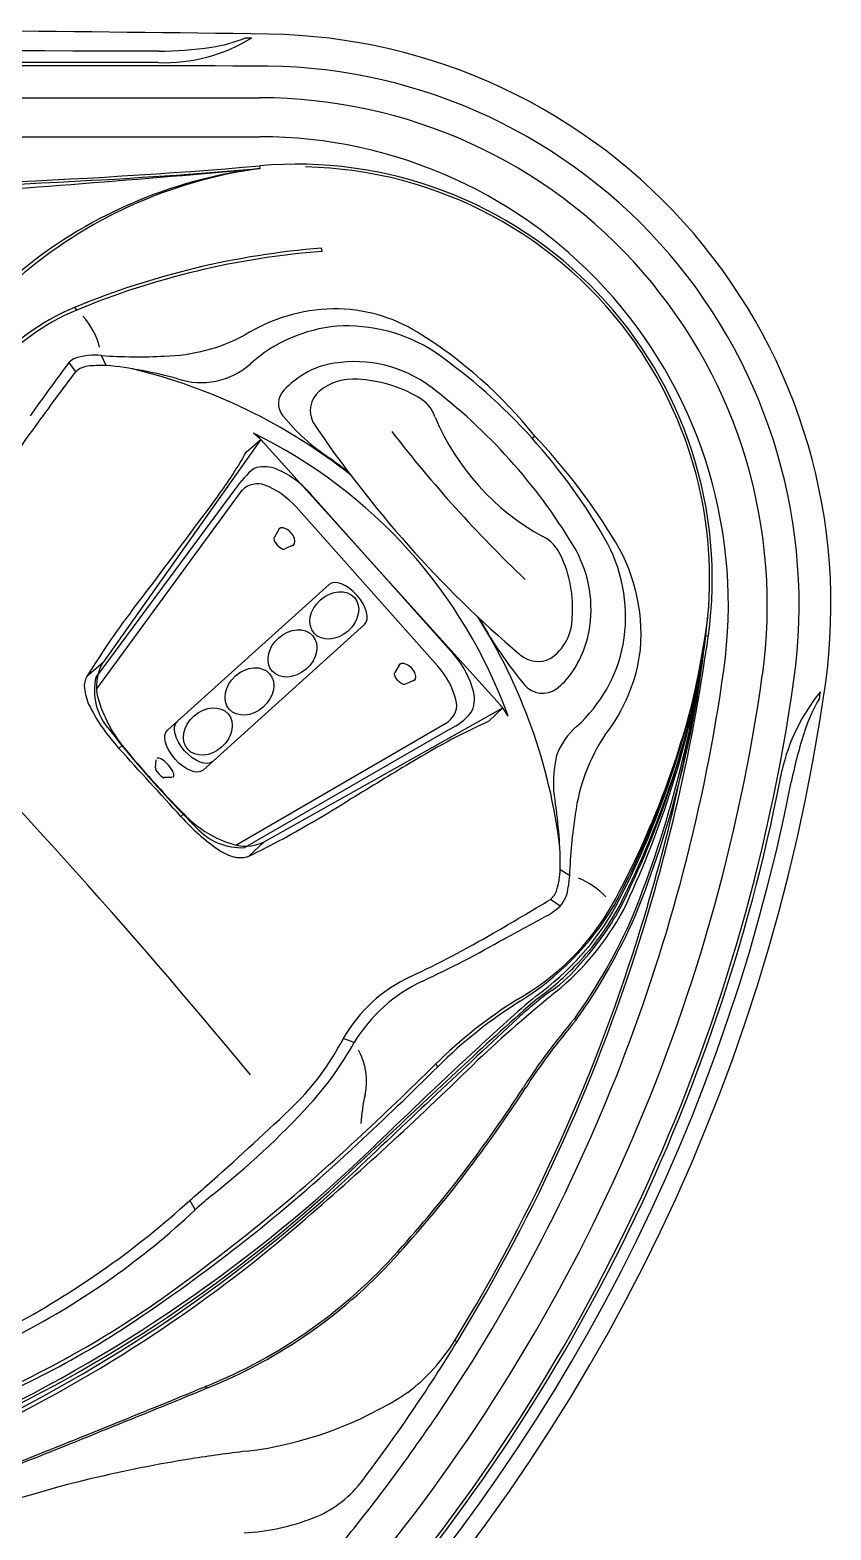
# Model space of a CAD drawing. Extents: x 1075 to 1144, y 510 to 635.
# Drawn here: x 1119.49 to 1143.86, y 541.94 to 587.59 of the extents above; entities that cross this region are included whole.
import ezdxf

# ---------------------------------------------------------------- set-up
doc = ezdxf.new("R2010")
doc.units = 0
doc.header["$MEASUREMENT"] = 0
doc.layers.add('1', color=4, linetype='Continuous')
doc.layers.add('204', color=7, linetype='Continuous')

# ---------------------------------------------------------------- blocks, each defined once
blk = doc.blocks.new('P')
at = {"layer": '1', "linetype": 'Continuous'}
for centre, radius, start, end in [((-3.82, 1.621), 1.63, 85.1807, 129.5242), ((-3.87, -0.769), 4.018, 59.7723, 87.343), ((-4.336, 2.287), 0.788, 131.6936, 206.3005), ((-2.36, 1.74), 1.091, 19.4976, 61.9345), ((23.822, 21.302), 34.759, 213.862, 229.5011), ((5.519, 4.969), 7.426, 202.7529, 241.247), ((1.483, -2.53), 1.092, 22.4014, 64.886), ((-0.724, -3.685), 3.579, 354.9008, 26.0403), ((1.352, -4.012), 1.49, 303.5985, 0.351), ((1.807, -4.495), 0.843, 229.6661, 295.9319)]:
    blk.add_arc(centre, radius, start, end, dxfattribs=at)
at = {"layer": '1', "color": 3, "linetype": 'Continuous'}
blk.add_arc((29.133, 26.232), 40.174, 217.7108, 226.3686, dxfattribs=at)
blk = doc.blocks.new('MP')
at = {"layer": '1', "linetype": 'Continuous'}
for p, q in [((-4.456, 2.59), (-8.694, -3.133)), ((-2.176, 2.444), (2.176, -2.444)), ((2.071, -4.727), (-4.168, -8.334))]:
    blk.add_line(p, q, dxfattribs=at)
at = {"layer": '1', "color": 3, "linetype": 'Continuous'}
for p, q in [((-8.672, -3.502), (-4.253, 2.537)), ((1.704, -2.814), (-2.611, 2.033)), ((-4.437, -8.258), (2.014, -4.503))]:
    blk.add_line(p, q, dxfattribs=at)
at = {"layer": '1', "color": 2, "linetype": 'Continuous'}
for p, q in [((-3.121, 1.369), (-3.267, 1.116)), ((-2.682, 0.876), (-2.95, 0.76)), ((-1.606, -0.328), (-6.518, -4.76)), ((-5.438, -5.974), (-0.526, -1.542)), ((0.546, -2.75), (0.4, -3.003)), ((0.985, -3.243), (0.717, -3.359)), ((-6.885, -5.908), (-6.863, -5.663)), ((-6.38, -6.203), (-6.62, -6.206))]:
    blk.add_line(p, q, dxfattribs=at)
at = {"layer": '1', "linetype": 'Continuous'}
for centre, radius, start, end in [((-1.921, 0.821), 3.091, 129.5166, 145.0961), ((-3.576, 2.294), 0.963, 71.872, 108.8987), ((-4.323, 0.531), 2.876, 41.6779, 68.6436), ((0.091, -4.3), 2.791, 14.3001, 41.6779), ((-6.91, -3.546), 1.832, 166.951, 221.6779), ((1.974, -3.815), 0.846, 330.0104, 13.9786), ((1.308, -3.076), 1.819, 294.8141, 320.3039), ((16.558, 14.696), 31.552, 218.0802, 225.2741), ((-4.273, -6.499), 1.838, 221.6779, 273.2904)]:
    blk.add_arc(centre, radius, start, end, dxfattribs=at)
at = {"layer": '1', "color": 3, "linetype": 'Continuous'}
for centre, radius, start, end in [((-3.775, 2.055), 0.679, 71.2945, 134.8189), ((-4.5, 0.352), 2.529, 41.6779, 68.1029), ((-0.186, -4.497), 2.531, 15.2648, 41.6779), ((1.657, -3.995), 0.621, 305.1215, 15.4025)]:
    blk.add_arc(centre, radius, start, end, dxfattribs=at)
at = {"layer": '1', "color": 2, "linetype": 'Continuous'}
for centre, major_axis, ratio, start_param, end_param in [((-2.901, 1.123), (-0.219, 0.246), 0.559096, 2.776686, 6.648092), ((-3.108, 0.938), (-0.159, 0.178), 0.410377, 0, 3.141593), ((-1.066, -0.935), (-0.54, 0.607), 0.511778, 3.141593, 6.283185), ((-6.753, -6.057), (0.133, -0.149), 0.234811, 3.141593, 6.283185), ((-6.595, -5.908), (-0.25, 0.281), 0.35308, 3.141593, 6.283185)]:
    blk.add_ellipse(centre, major_axis=major_axis, ratio=ratio, start_param=start_param, end_param=end_param, dxfattribs=at)
at = {"layer": '1', "linetype": 'Continuous'}
for centre in [(-1.447, -1.27), (-2.719, -2.425), (-4.028, -3.583), (-5.292, -4.801)]:
    blk.add_ellipse(centre, major_axis=(-0.613, -0.541), ratio=0.774854, dxfattribs=at)
at = {"layer": '1', "color": 2, "linetype": 'Continuous', "extrusion": (0, 0, -1)}
for centre, major_axis, ratio, start_param, end_param in [((0.766, -2.996), (0.219, -0.246), 0.559096, 2.776686, 6.648092), ((0.559, -3.181), (0.159, -0.178), 0.410377, 0, 3.141593)]:
    blk.add_ellipse(centre, major_axis=major_axis, ratio=ratio, start_param=start_param, end_param=end_param, dxfattribs=at)
at = {"layer": '1', "linetype": 'Continuous', "extrusion": (0, 0, -1)}
blk.add_ellipse((-5.689, -5.11), major_axis=(-0.54, 0.607), ratio=0.511778, start_param=3.141593, end_param=6.283185, dxfattribs=at)
at = {"layer": '1', "color": 3, "linetype": 'Continuous', "extrusion": (0, 0, -1)}
blk.add_ellipse((-5.978, -5.367), major_axis=(-0.54, 0.607), ratio=0.511778, start_param=3.141593, end_param=6.283185, dxfattribs=at)
at = {"layer": '204', "color": 4, "linetype": 'Continuous'}
blk.add_line((2.182, -2.424), (-2.182, 2.424), dxfattribs=at)
blk = doc.blocks.new('19 HS TX')
at = {"layer": '1', "color": 2, "linetype": 'Continuous'}
for p, q in [((16.83, 64.547), (50.721, 64.547)), ((50.754, 55.335), (45.949, 48.542)), ((50.855, 43.094), (58.112, 47.163))]:
    blk.add_line(p, q, dxfattribs=at)
at = {"layer": '1', "color": 3, "linetype": 'Continuous'}
for p, q in [((50.729, 63.578), (50.721, 63.658)), ((52.616, 61.056), (52.596, 61.155)), ((45.08, 59.348), (45.147, 59.274)), ((44.913, 57.675), (45.113, 57.387)), ((46.051, 57.588), (45.905, 57.885)), ((50.308, 54.952), (50.754, 55.335)), ((50.67, 55.405), (50.525, 55.524)), ((50.828, 55.253), (58.038, 47.245)), ((59.088, 55.439), (59.008, 55.368)), ((64.286, 49.369), (64.365, 49.358)), ((45.949, 48.542), (45.464, 48.124)), ((63.938, 47.557), (63.942, 47.556)), ((63.942, 47.556), (63.946, 47.555)), ((63.946, 47.555), (63.95, 47.554)), ((63.95, 47.554), (63.959, 47.552)), ((63.959, 47.552), (63.964, 47.55)), ((63.992, 47.543), (63.995, 47.542)), ((58.112, 47.163), (57.685, 46.759)), ((58.276, 46.916), (58.173, 47.072)), ((46.446, 45.945), (46.534, 46.024)), ((48.411, 43.939), (48.323, 43.86)), ((50.855, 43.094), (50.388, 42.656)), ((59.861, 42.25), (60.141, 42.074)), ((59.853, 41.135), (59.563, 41.339)), ((53.588, 36.983), (53.261, 37.11)), ((56.063, 36.323), (56.135, 36.248)), ((48.594, 32.18), (48.751, 31.89)), ((54.908, 30.647), (54.973, 30.596)), ((56.654, 27.92), (56.721, 27.879)), ((49.103, 26.462), (49.075, 26.541))]:
    blk.add_line(p, q, dxfattribs=at)
at = {"layer": '1', "linetype": 'Continuous'}
for centre, radius, start, end in [((33.776, -1099.189), 1166.982, 89.155071, 90.84486), ((50.728, 50.301), 17.367, 351.9944, 89.1524), ((11.489, 55.822), 56.992, 278.0077, 351.9917)]:
    blk.add_arc(centre, radius, start, end, dxfattribs=at)
at = {"layer": '1', "color": 3, "linetype": 'Continuous'}
for centre, radius, start, end in [((47.79, 71.959), 5.161, 268.2919, 301.4222), ((48.621, 71.587), 4.363, 278.2747, 292.4945), ((52.224, 247.53), 179.984, 269.38134, 269.44506), ((33.776, -5184.989), 5252.154, 89.848816, 90.151184), ((47.545, 78.98), 11.833, 270.4443, 278.2747), ((33.769, -50919.373), 50986.073, 89.9806691, 90.0193119), ((34.106, -12829.045), 12895.852, 89.9398988, 90.0630368), ((50.729, 50.302), 16.397, 351.9919, 89.1549), ((33.735, 14068134.114), 14068068.383, 269.9999310999, 270.0000692134), ((50.729, 50.302), 15.429, 351.9915, 90.0106), ((35.204, 246.93), 183.928, 264.36224, 274.83967), ((35.238, 247.535), 184.608, 264.62315, 274.81362), ((14.688, 458.757), 396.819, 273.64354, 275.211), ((52.455, 49.496), 14.187, 96.9877, 130.1881), ((52.638, 49.582), 14.126, 97.7668, 130.9948), ((51.856, 51.082), 12.627, 352.1524, 95.1558), ((51.847, 51.067), 12.563, 34.7027, 88.7787), ((54.54, 36.529), 24.702, 94.5138, 112.5188), ((54.49, 36.733), 24.395, 94.4059, 112.5079), ((47.67, 53.1), 6.764, 112.5188, 140.4465), ((47.755, 52.987), 6.801, 112.5079, 140.0285), ((43.605, 57.534), 2.326, 15.2768, 41.7239), ((53.055, 54.038), 5.272, 91.2794, 122.0618), ((53.005, 54.534), 4.775, 58.0742, 90.5889), ((47.68, 63.38), 5.513, 271.5019, 297.8596), ((47.984, 46.475), 14.271, 38.9122, 58.0742), ((51.873, 51.086), 12.53, 352.1254, 34.7027), ((109.676, 9.213), 80.887, 143.19207, 144.6148), ((45.281, 57.335), 0.501, 107.7366, 137.2172), ((45.683, 56.08), 1.819, 82.9834, 107.7366), ((47.004, 74.278), 16.429, 266.1658, 272.863), ((53.269, 55.39), 2.279, 97.1061, 121.5093), ((53.611, 53.857), 3.845, 53.2935, 99.3372), ((42.836, 40.812), 17.147, 51.6369, 76.5824), ((53.784, 54.551), 3.263, 121.5093, 135.4086), ((51.882, 56.426), 0.593, 135.4086, 219.2014), ((45.537, 43.241), 17.183, 31.033, 52.8693), ((56.323, 60.048), 6.323, 219.2014, 236.8042), ((43.763, 41.641), 15.442, 19.9726, 64.0266), ((50.241, 54.799), 0.742, 37.7296, 54.7336), ((45.32, 42.419), 18.949, 31.8289, 43.4002), ((39.188, 61.152), 12.731, 323.7236, 330.8574), ((42.03, 40.116), 18.211, 51.2215, 53.5055), ((-124.613, 181.372), 215.915, 322.55259, 323.7236), ((57.05, 50.168), 3.747, 352.1518, 31.033), ((56.808, 49.396), 5.511, 355.2163, 33.1855), ((64.042, 36.887), 21.712, 142.5526, 148.8321), ((42.836, 40.812), 17.147, 7.1374, 32.138), ((42.03, 40.116), 18.211, 32.32, 32.5083), ((68.902, 56.223), 13.132, 209.0214, 219.5153), ((38.327, 53.364), 26.25, 332.2201, 352.4387), ((57.487, 50.107), 3.306, 324.949, 352.1518), ((7.512, 57.277), 57.322, 342.98877, 352.07076), ((7.504, 57.285), 57.41, 342.98302, 352.06296), ((-103.911, -91.284), 200.06, 39.50963, 44.49037), ((57.106, 49.57), 5.232, 321.7561, 353.045), ((37.51, 53.225), 27.057, 333.2692, 350.6296), ((45.949, 47.831), 0.567, 148.8321, 186.0306), ((11.489, 55.822), 56.023, 318.3262, 351.9917), ((11.478, 55.825), 55.066, 320.3962, 351.9902), ((58.552, 49.36), 2.005, 306.4983, 324.949), ((37.196, 53.598), 27.453, 332.9094, 348.5515), ((35.849, 53.395), 28.737, 334.477, 349.4801), ((47.009, 47.943), 1.633, 186.0306, 207.2614), ((59.321, 48.321), 0.712, 219.5153, 306.4983), ((37.869, 54.066), 26.869, 331.3281, 345.9807), ((72.163, 44.03), 5.691, 140.46, 167.5694), ((11.489, 55.822), 56.875, 351.5398, 351.7414), ((50.737, 49.863), 5.827, 207.2614, 222.411), ((57.526, 46.71), 0.741, 29.2376, 46.2739), ((71.665, 45.073), 4.586, 148.7175, 162.1877), ((67.161, 26.04), 22.783, 114.5768, 121.7403), ((37.854, 53.851), 26.838, 331.759, 345.2096), ((65.824, 43.238), 5.55, 146.1269, 172.7777), ((81.635, 41.87), 15.059, 162.1877, 168.35), ((-575.527, -522.215), 842.395, 42.220278, 42.411017), ((161.51, -131.438), 206.36, 121.0168, 121.59297), ((11.489, 55.822), 56.12, 348.857, 349.1461), ((11.489, 55.822), 56.462, 281.1424, 348.857), ((11.489, 55.822), 56.12, 318.3262, 348.857), ((31.04, 80.414), 42.445, 298.7081, 301.7931), ((53.437, 48.5), 6.906, 222.2203, 234.9687), ((76.572, 41.46), 16.442, 171.341, 177.8612), ((40.652, 63.031), 22.582, 295.5264, 298.5037), ((50.284, 44.002), 1.412, 234.9687, 256.5908), ((50.128, 43.351), 0.742, 256.5908, 290.0549), ((65.274, 41.358), 5.182, 172.0537, 175.9336), ((59.122, 41.795), 0.985, 317.9231, 355.9336), ((59.56, 39.832), 2.314, 43.3645, 68.1885), ((54.722, 45.027), 7.747, 299.6309, 330.1837), ((54.011, 45.636), 8.726, 302.0431, 329.083), ((54.319, 45.122), 8.261, 305.5689, 331.1011), ((58.487, 42.576), 1.985, 295.8588, 313.4781), ((54.257, 45.168), 8.428, 316.5872, 331.4), ((-12.545, 171.643), 149.305, 298.26524, 298.78678), ((54.53, 44.912), 8.232, 309.193, 331.7308), ((54.14, 45.199), 8.599, 317.555, 331.1943), ((9.986, 56.52), 54.734, 328.4992, 342.9888), ((9.944, 56.539), 54.859, 328.5049, 342.983), ((40.478, 71.236), 35.771, 295.1431, 299.6226), ((54.162, 45.322), 8.602, 305.5746, 316.2759), ((56.953, 42.277), 4.559, 305.5854, 320.7896), ((57.748, 34.441), 4.875, 115.1431, 148.5785), ((88.662, 3.053), 45.778, 129.193, 133.1652), ((97.891, -6.79), 59.542, 130.62403, 132.871), ((65.7, 30.054), 10.472, 125.5854, 132.8998), ((66.251, 26.005), 14.5, 122.0707, 134.6402), ((66.229, 26.116), 14.302, 122.0431, 134.8936), ((123.166, -34.653), 97.066, 131.24966, 133.0194), ((468.981, -403.933), 602.908, 132.899781, 133.541259), ((45.175, 41.588), 9.591, 317.4609, 331.3042), ((52.047, 35.814), 1.922, 347.2942, 29.1368), ((194.474, -110.831), 201.502, 132.871, 134.10042), ((-18.027, 112.991), 107.426, 310.76068, 314.55646), ((758.841, -715.868), 1028.804, 133.019399, 133.284579), ((-21.372, 114.736), 110.203, 312.92163, 314.6402), ((-9.198, 101.824), 92.567, 312.79636, 314.89359), ((59.971, 34.028), 6.201, 167.2942, 175.4496), ((33.35, 52.438), 25.639, 308.4268, 317.4609), ((22.593, 66.534), 45.483, 294.8047, 314.1004), ((17.059, 73), 53.579, 304.2, 313.1334), ((13.531, 77.204), 58.95, 305.67968, 312.92163), ((23.928, 64.423), 43.088, 294.3689, 313.2846), ((21.923, 66.98), 46.416, 295.2663, 313.1238), ((54.488, 25.794), 8.371, 128.4268, 133.2629), ((23.276, 64.678), 43.866, 294.9453, 311.0987), ((32.563, 49.091), 23.62, 297.4166, 313.2629), ((30.189, 54.005), 30.39, 291.8663, 305.6797), ((31.633, 51.27), 27.415, 291.2024, 304.537), ((51.71, 30.95), 5.799, 307.3461, 328.4992), ((11.334, 55.687), 53.229, 325.7218, 328.5049), ((48.943, 35.942), 11.476, 276.8273, 303.2072), ((15.457, 52.877), 48.24, 322.603, 325.7218), ((54.908, -15.186), 39.996, 99.0174, 103.5097), ((55.545, -19.198), 44.058, 96.8273, 99.0174), ((54.089, -11.776), 36.489, 103.5097, 121.3453), ((51.136, 25.653), 3.36, 291.1179, 321.9041), ((49.834, 29.026), 6.976, 273.3604, 291.1179)]:
    blk.add_arc(centre, radius, start, end, dxfattribs=at)
at = {"layer": '1', "color": 2, "linetype": 'Continuous'}
for centre, radius, start, end in [((50.729, 50.302), 14.245, 351.9899, 90.0308), ((53.481, 54.231), 4.567, 95.2971, 131.7909), ((53.367, 53.884), 4.904, 57.0241, 93.5965), ((45.894, 43.555), 17.649, 29.2126, 54.9238), ((45.577, 56.902), 0.67, 93.1583, 133.7197), ((46.15, 46.504), 11.084, 90.5142, 93.1583), ((44.601, 43.868), 13.797, 74.7904, 83.9687), ((48.938, 59.314), 2.25, 251.3996, 311.7909), ((121.001, -0.207), 95.268, 142.80399, 144.0228), ((69.871, 36.74), 32.186, 143.7774, 148.8107), ((56.994, 49.924), 4.855, 350.1814, 27.5393), ((29.397, 53.866), 35.177, 338.2914, 352.6554), ((32.806, 52.751), 31.661, 337.8843, 353.8688), ((57.295, 49.995), 4.572, 312.24, 348.6603), ((47.164, 47.822), 1.413, 149.3369, 197.0078), ((11.494, 55.818), 53.867, 325.5084, 351.995), ((49.919, 48.665), 4.294, 197.0078, 217.9633), ((61.783, 44.973), 2.164, 130.8346, 159.9417), ((70.645, 65.846), 31.213, 219.4248, 224.5753), ((62.979, 44.903), 3.329, 165.8874, 190.2577), ((46.499, 42.262), 13.363, 359.9462, 8.8164), ((50.918, 46.325), 3.461, 223.5781, 251.2313), ((50.277, 44.265), 1.306, 248.7726, 296.2498), ((56.834, 42.437), 3.033, 344.6427, 356.4631), ((59.212, 41.784), 0.567, 308.2672, 344.6427), ((10.156, 122.936), 95.389, 299.9778, 301.19504), ((45.973, 47.906), 17.583, 324.505, 336.3603), ((45.973, 47.906), 17.645, 324.505, 336.3603), ((41.626, 68.101), 32.166, 295.188, 300.2245), ((57.225, 34.848), 4.564, 114.7248, 150.2842), ((74.919, 25.185), 19.252, 139.4457, 147.1899), ((74.919, 25.185), 19.189, 139.4457, 147.1899), ((46.109, 40.792), 8.045, 313.2892, 332.7616), ((26.04, 56.697), 38.905, 317.9453, 327.1899), ((26.04, 56.697), 38.967, 317.9453, 327.1899), ((-32.372, 124.106), 122.502, 311.69591, 313.28925), ((20.694, 64.537), 42.724, 310.7703, 311.6959), ((30.32, 52.32), 27.195, 298.5595, 312.2189), ((43.258, 40.999), 15.605, 291.9028, 318.3943), ((43.258, 40.999), 15.668, 291.9028, 318.3943), ((-164.726, 546.489), 562.21, 291.68644, 292.35182), ((-164.726, 546.489), 562.272, 291.68644, 292.35182), ((11.493, 55.818), 53.867, 322.679, 325.5084), ((11.48, 55.828), 53.884, 320.3923, 322.679)]:
    blk.add_arc(centre, radius, start, end, dxfattribs=at)
at = {"layer": '1', "color": 1, "linetype": 'Continuous'}
for name, p in [('P', (57.381, 53.919)), ('MP', (54.433, 51.249))]:
    blk.add_blockref(name, p, dxfattribs=at)

msp = doc.modelspace()

# ---------------------------------------------------------------- block references
at = {"layer": '1'}
msp.add_blockref('19 HS TX', (1075.762, 519.794), dxfattribs=at)

doc.saveas('drawing.dxf')
